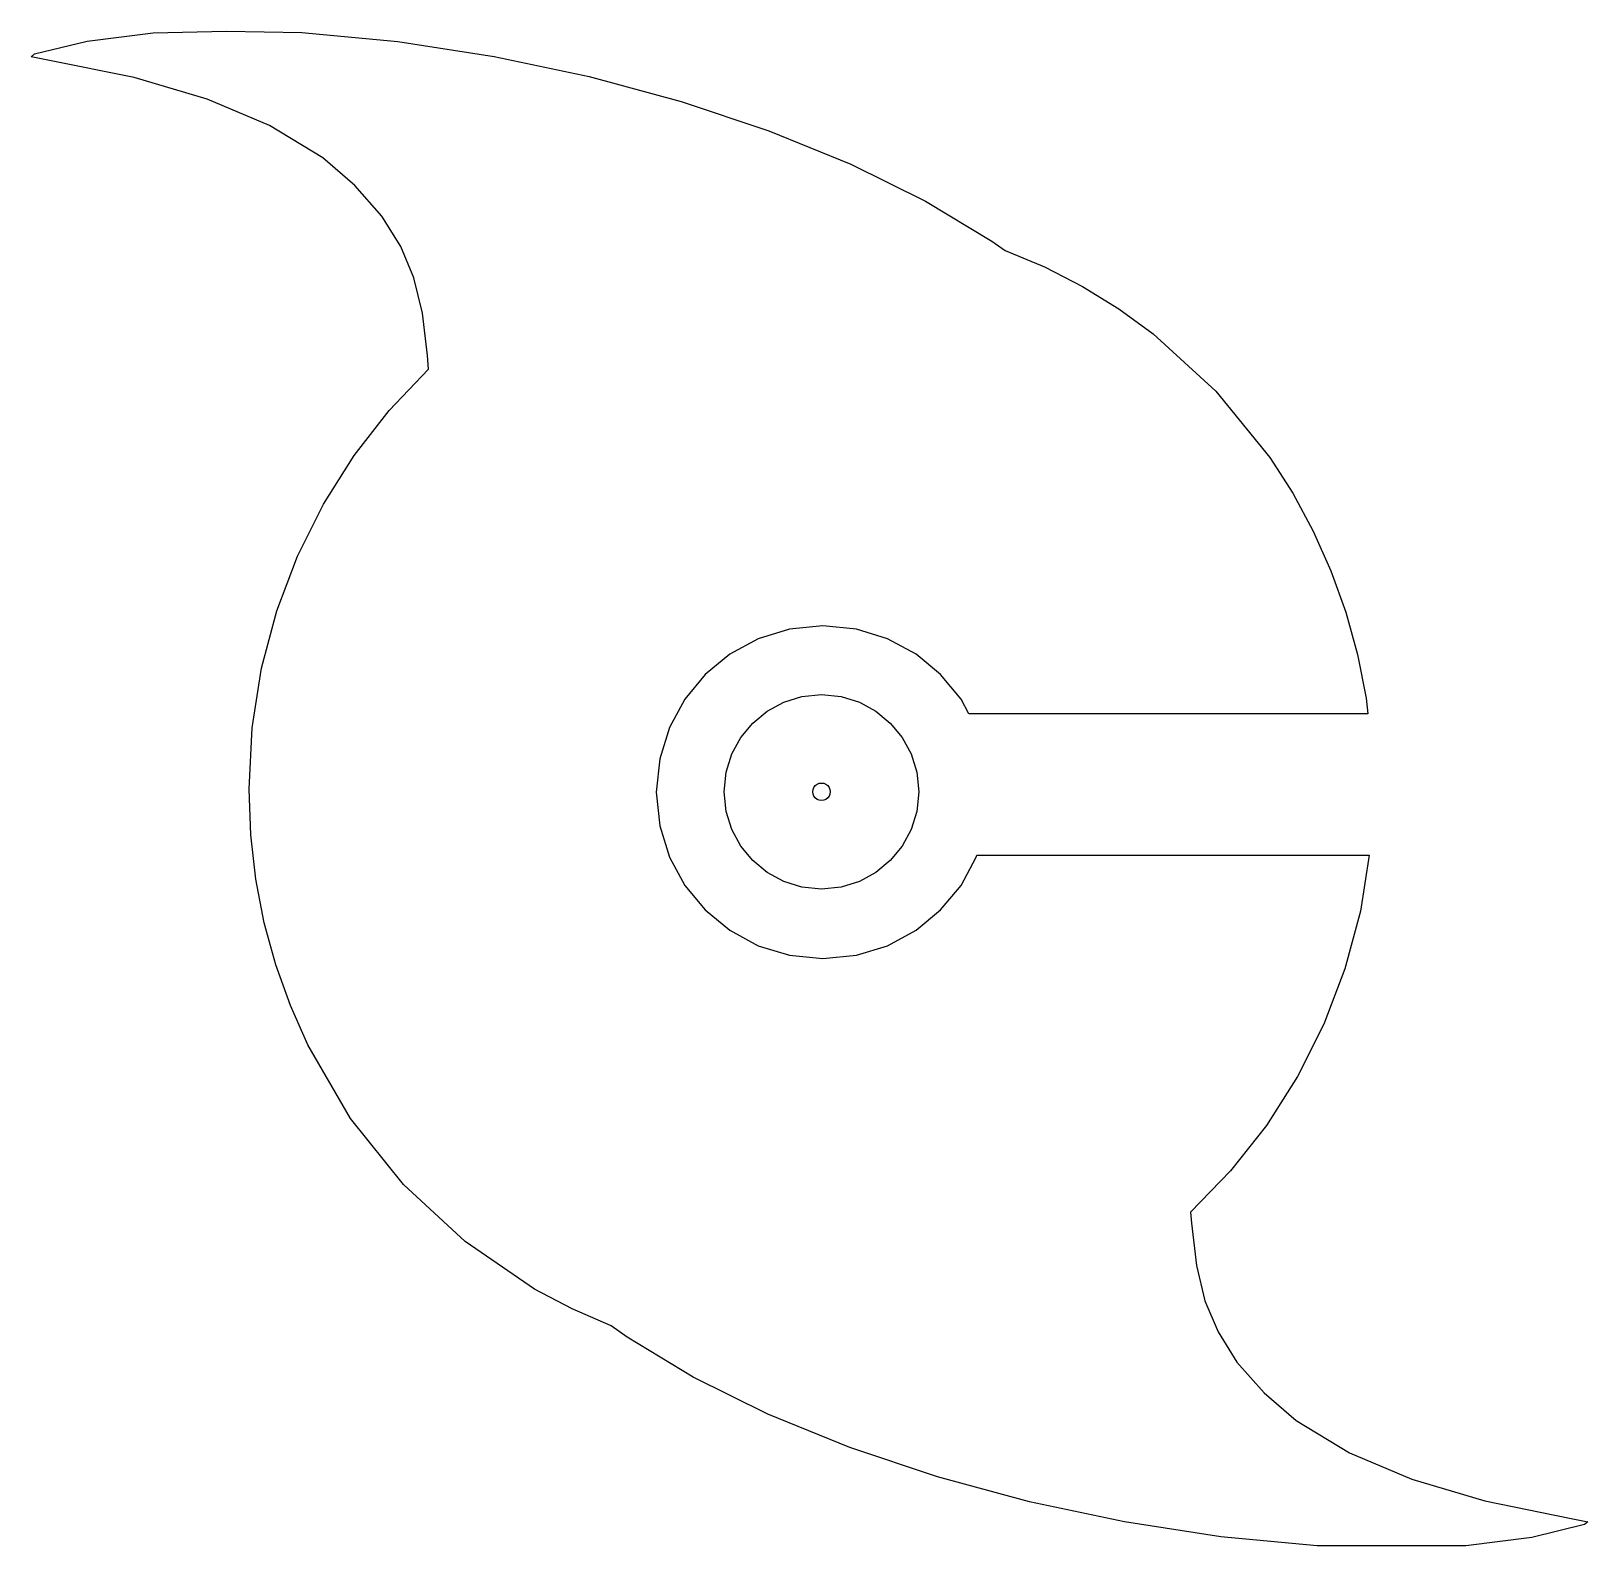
# Model space of a CAD drawing. Extents: x -25.5 to 24.7, y -24.3 to 24.5.
import ezdxf

# ---------------------------------------------------------------- set-up
doc = ezdxf.new("R2010")
doc.units = 0
for name, color, linetype in [('dot', 7, 'CONTINUOUS'), ('logo', 7, 'CONTINUOUS'), ('Origin', 7, 'CONTINUOUS')]:
    doc.layers.add(name, color=color, linetype=linetype)

msp = doc.modelspace()

# ---------------------------------------------------------------- linework, layer by layer
at = {"layer": 'dot', "color": 7}
msp.add_lwpolyline([(3.135963, 0.000003), (3.072251, -0.632006), (2.889523, -1.220656), (2.60039, -1.753345), (2.21746, -2.21746), (1.753347, -2.600387), (1.220659, -2.889521), (0.632005, -3.072251), (0, -3.13596), (-0.632006, -3.072251), (-1.220658, -2.889521), (-1.753347, -2.600387), (-2.217461, -2.21746), (-2.600389, -1.753345), (-2.889522, -1.220656), (-3.072252, -0.632006), (-3.135963, 0.000003), (-3.072252, 0.632006), (-2.889522, 1.220659), (-2.600389, 1.753348), (-2.217461, 2.217462), (-1.753347, 2.60039), (-1.220658, 2.889524), (-0.632006, 3.072251), (0, 3.135963), (0.632005, 3.072251), (1.220659, 2.889524), (1.753347, 2.60039), (2.21746, 2.217462), (2.60039, 1.753348), (2.889523, 1.220659), (3.072251, 0.632006), (3.135963, 0.000003)], dxfattribs=at)
at = {"layer": 'logo', "color": 7}
msp.add_lwpolyline([(-19.188689, 24.530112), (-16.754902, 24.48691), (-13.658664, 24.191685), (-10.555225, 23.716448), (-7.49499, 23.068399), (-4.528362, 22.261937), (-1.698546, 21.311464), (0.944058, 20.238582), (3.356243, 19.050491), (5.487608, 17.761591), (5.919642, 17.45917), (7.19414, 16.926329), (8.418235, 16.292678), (9.584724, 15.572624), (10.693609, 14.76616), (12.716964, 12.92282), (14.452298, 10.784253), (15.193955, 9.624966), (15.856404, 8.400872), (16.425249, 7.126374), (16.907685, 5.794271), (17.282115, 4.426164), (17.562937, 3.014856), (17.620541, 2.510818), (4.753153, 2.510818), (4.501131, 2.986055), (3.838682, 3.778115), (3.04662, 4.440566), (2.132149, 4.930205), (1.124071, 5.24703), (0.04399, 5.355037), (-1.036095, 5.24703), (-2.04417, 4.930205), (-2.958641, 4.440566), (-3.750702, 3.778115), (-4.413153, 2.986055), (-4.902791, 2.071584), (-5.219615, 1.063506), (-5.327623, -0.016575), (-5.219615, -1.096659), (-4.902791, -2.104737), (-4.413153, -3.019208), (-3.750702, -3.811267), (-2.958641, -4.466519), (-2.04417, -4.963358), (-1.036095, -5.272981), (0.04399, -5.38099), (1.124071, -5.272981), (2.132149, -4.963358), (3.04662, -4.466519), (3.838682, -3.811267), (4.501131, -3.019208), (4.99077, -2.104737), (5.01236, -2.03993), (17.656533, -2.03993), (17.375711, -3.84727), (16.878873, -5.712214), (16.202022, -7.490751), (15.352355, -9.182882), (14.344277, -10.759804), (13.19219, -12.221515), (11.903289, -13.560817), (11.932093, -13.906444), (12.090504, -15.27455), (12.364124, -16.412235), (12.788959, -17.420313), (13.393804, -18.399591), (14.272271, -19.386065), (15.301951, -20.278934), (17.022882, -21.315813), (19.031839, -22.172676), (21.393618, -22.871136), (24.173034, -23.432776), (24.713074, -23.540788), (24.605068, -23.63439), (22.905737, -24.04482), (20.774372, -24.318445), (15.978804, -24.318445), (12.875364, -24.023221), (9.771927, -23.547982), (6.71169, -22.899934), (3.745063, -22.09347), (0.915246, -21.143), (-1.727358, -20.070118), (-4.139543, -18.882027), (-6.270907, -17.593127), (-6.789347, -17.2187), (-8.042244, -16.671457), (-9.251937, -16.037808), (-11.491309, -14.504089), (-13.478662, -12.660749), (-15.185192, -10.536583), (-16.567699, -8.160402), (-17.129342, -6.893106), (-17.597378, -5.575404), (-17.971807, -4.2217), (-18.238228, -2.817591), (-18.40384, -1.384681), (-18.461445, 0.084232), (-18.360637, 2.064385), (-18.058214, 3.986934), (-17.568576, 5.830274), (-16.898925, 7.594411), (-16.06366, 9.272137), (-15.077184, 10.84186), (-13.939497, 12.296371), (-12.6722, 13.628474), (-12.708202, 14.067708), (-12.866614, 15.435811), (-13.147436, 16.5735), (-13.572268, 17.581578), (-14.177115, 18.560852), (-15.055582, 19.547329), (-16.078061, 20.447398), (-17.798993, 21.484277), (-19.807948, 22.333943), (-22.16973, 23.032398), (-24.949144, 23.59404), (-25.489185, 23.70205), (-25.381177, 23.795654), (-23.681846, 24.206087), (-21.550483, 24.47971), (-19.188701, 24.530112), (-19.188701, 24.530112)], dxfattribs=at)
at = {"layer": 'Origin', "color": 1}
msp.add_lwpolyline([(0.282222, 0), (0.282222, 0)], dxfattribs=at)
for points in [[(-0.282222, 0), (-0.282222, 0.100828), (-0.228431, 0.193997), (-0.141111, 0.244412)], [(-0.141111, -0.244412), (-0.228431, -0.193997), (-0.282222, -0.100828), (-0.282222, 0)], [(-0.141111, 0.244412), (-0.053791, 0.294826), (0.053791, 0.294826), (0.141111, 0.244412)], [(0.141111, 0.244412), (0.228431, 0.193997), (0.282222, 0.100828), (0.282222, 0)], [(0.282222, 0), (0.282222, -0.100828), (0.228431, -0.193997), (0.141111, -0.244412)], [(0.141111, -0.244412), (0.053791, -0.294826), (-0.053791, -0.294826), (-0.141111, -0.244412)]]:
    msp.add_open_spline(points, degree=3, dxfattribs=at)

doc.saveas('drawing.dxf')
